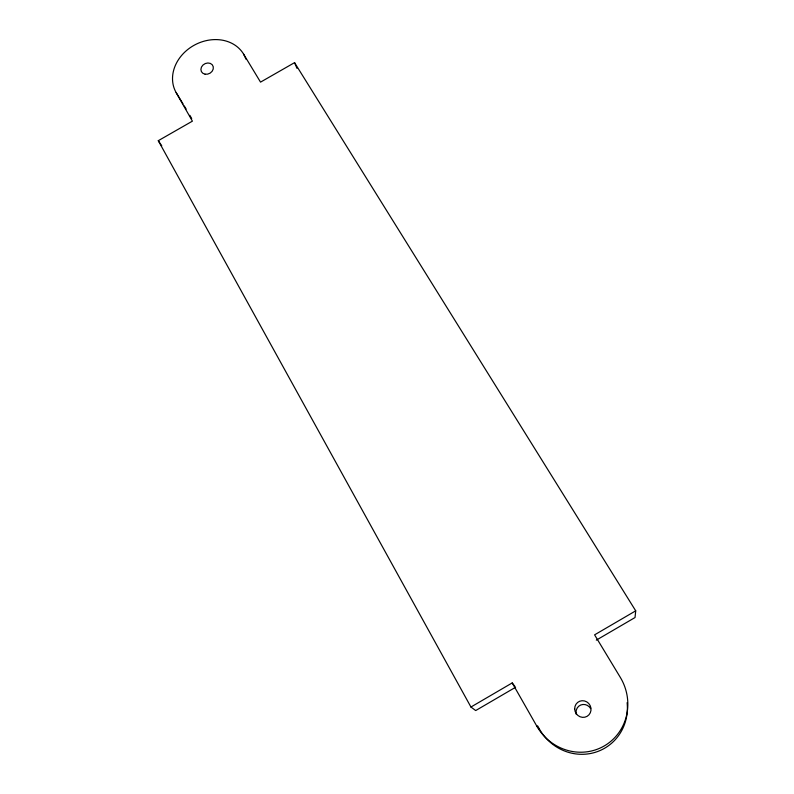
<?xml version="1.0" encoding="UTF-8"?>
<svg xmlns="http://www.w3.org/2000/svg" width="794" height="794" viewBox="0 0 794 794"><rect width="100%" height="100%" fill="white"/><g stroke="black" fill="none" stroke-linecap="round" stroke-linejoin="round"><path stroke-width="1.19" d="M515.604 687.257L475.695 710.561L470.941 707.027L158.284 140.687L192.406 121.154L176.139 92.58A38.837 32.494 -28.3 0 1 193.567 45.576A38.837 32.494 -28.3 0 1 243.54 54.022L260.531 82.129L294.554 62.647L635.716 610.834L635.031 617.534L596.314 640.143M470.941 707.027L512.209 682.929L514.919 686.393M635.716 610.834L594.597 634.843L620.303 677.371A50.409 48.355 58.6 0 1 604.423 745.844A50.409 48.355 58.6 0 1 536.823 726.173L512.209 682.929M536.823 726.173L539.434 729.11A48.771 46.737 58.8 0 0 595.073 752.375A48.771 46.737 58.8 0 0 627.121 702.67M158.284 140.687L161.758 145.808M176.139 92.58L183.017 103.885M184.258 105.939L186.133 109.016M189.855 115.329L191.691 118.564M537.607 725.895L539.434 729.11M243.54 54.022L246.18 59.421M294.554 62.647L296.976 68.353M576.355 714.521A8.158 7.801 58.9 0 1 590.667 708.595M574.687 708.923A8.436 8.079 58.7 0 0 587.123 716.317A8.436 8.079 58.7 0 0 586.756 701.866A8.436 8.079 58.7 0 0 574.687 708.923M205.1 74.199A6.461 5.399 -28.3 0 0 213.249 66.736A6.461 5.399 -28.3 0 0 203.026 64.979A6.461 5.399 -28.3 0 0 205.1 74.199"/></g></svg>
